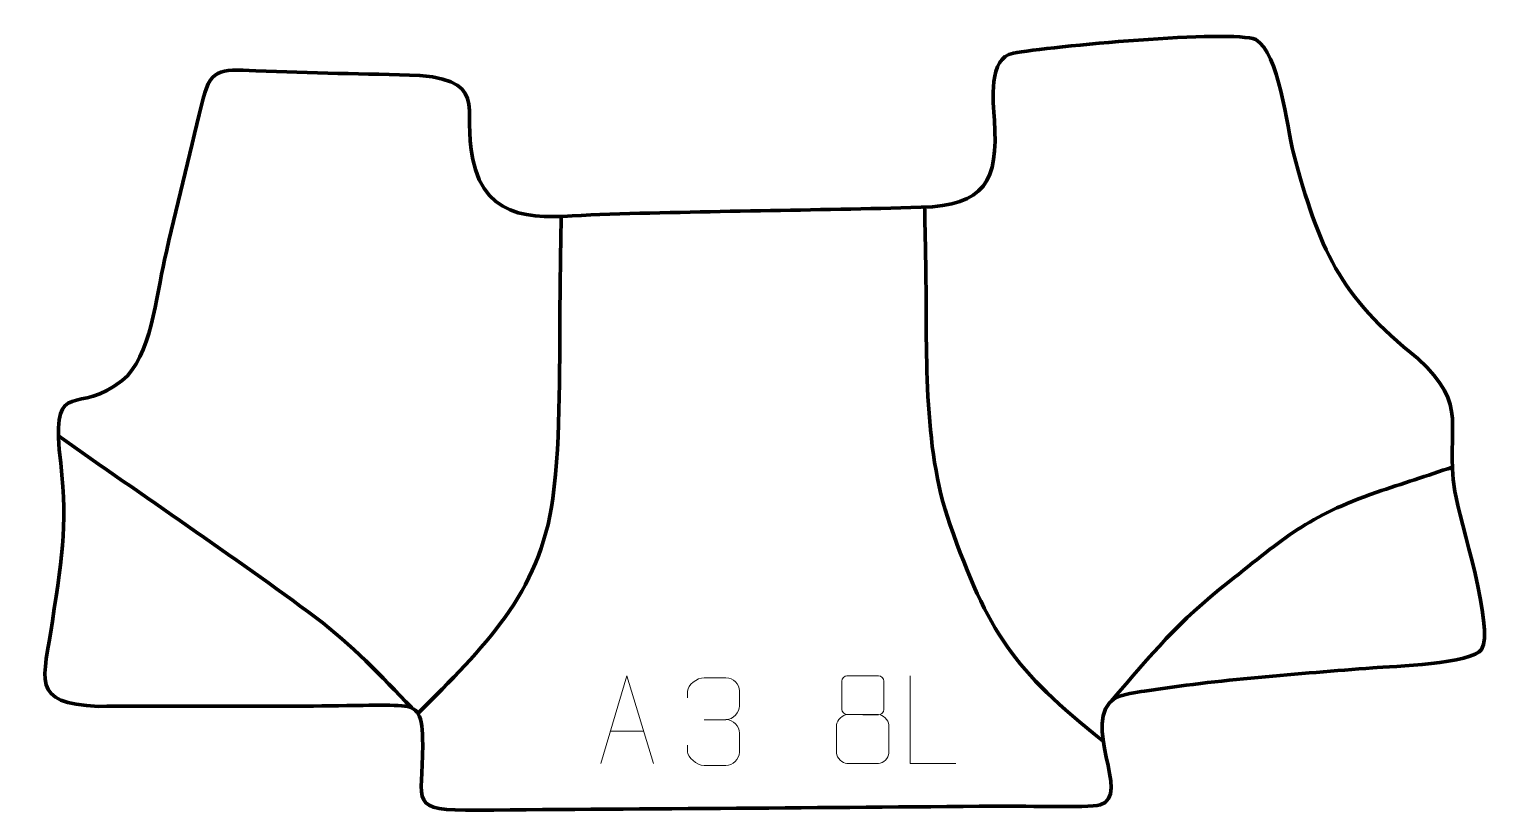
# Model space of a CAD drawing. Header units: millimetres. Extents: x 1043 to 1460, y 221 to 444.
import ezdxf

# ---------------------------------------------------------------- set-up
doc = ezdxf.new("R2010")
doc.units = ezdxf.units.MM
doc.header["$MEASUREMENT"] = 0
doc.layers.add('layer 2', color=7, linetype='Continuous')
doc.layers.add('layer 3', color=7, linetype='Continuous')

msp = doc.modelspace()

# ---------------------------------------------------------------- linework, layer by layer
at = {"layer": 'layer 2', "color": 142, "lineweight": 158}
for points, knots in [([(1348.3441, 241.2323), (1322.8757, 261.4198), (1315.5537, 272.2657), (1304.7101, 302.9411), (1304.7101, 302.9411), (1296.8968, 325.0443), (1298.212, 353.2651), (1297.8718, 376.6085), (1297.8718, 376.6085), (1297.7604, 382.1292), (1297.6486, 387.6498), (1297.5366, 393.1705)], [0, 0, 0, 0, 0.25, 0.25, 0.25, 0.25, 0.5, 0.5, 0.5, 0.5, 1, 1, 1, 1]), ([(1153.3847, 249.1252), (1172.1039, 267.9954), (1188.0081, 282.9537), (1191.7488, 310.308), (1191.7488, 310.308), (1194.148, 327.8521), (1193.5727, 350.4118), (1193.7969, 368.484), (1193.7969, 368.484), (1193.8882, 375.8385), (1194.0041, 383.1888), (1194.1547, 390.5424)], [0, 0, 0, 0, 0.25, 0.25, 0.25, 0.25, 0.5, 0.5, 0.5, 0.5, 1, 1, 1, 1]), ([(1051.0628, 328.0814), (1075.399, 310.9188), (1100.547, 294.1244), (1124.3734, 276.3434), (1124.3734, 276.3434), (1134.6843, 268.6486), (1142.7371, 259.879), (1151.6044, 250.6904)], [0, 0, 0, 0, 0.33333333, 0.33333333, 0.33333333, 0.33333333, 1, 1, 1, 1]), ([(1350.602, 252.5944), (1362.5992, 266.5045), (1369.2793, 274.8602), (1384.0225, 286.5064), (1384.0225, 286.5064), (1399.9033, 299.0514), (1406.4163, 305.2071), (1426.1668, 312.069), (1426.1668, 312.069), (1433.3412, 314.5051), (1440.544, 316.73), (1447.7081, 319.2355)], [0, 0, 0, 0, 0.25, 0.25, 0.25, 0.25, 0.5, 0.5, 0.5, 0.5, 1, 1, 1, 1])]:
    msp.add_open_spline(points, degree=3, knots=knots, dxfattribs=at)
at = {"layer": 'layer 2', "color": 250, "lineweight": 9}
for points, knots in [([(1205.4518, 234.8607), (1205.4518, 234.8607), (1212.8228, 259.8142), (1212.8228, 259.8142), (1212.8228, 259.8142), (1212.8228, 259.8142), (1220.3927, 234.8607), (1220.3927, 234.8607)], [0, 0, 0, 0, 0.33333333, 0.33333333, 0.33333333, 0.33333333, 1, 1, 1, 1]), ([(1230.1144, 253.5826), (1230.1144, 253.5826), (1230.1144, 255.4398), (1230.1144, 255.4398), (1230.1144, 255.4398), (1230.1001, 257.1817), (1232.7646, 259.2998), (1234.8237, 259.2771), (1234.8237, 259.2771), (1236.8878, 259.2771), (1238.9518, 259.2771), (1241.0155, 259.2771), (1241.0155, 259.2771), (1243.21, 259.2859), (1244.8083, 257.4391), (1244.8527, 255.527), (1244.8527, 255.527), (1244.8523, 254.0919), (1244.8523, 252.6568), (1244.8527, 251.2213), (1244.8527, 251.2213), (1244.8041, 249.5678), (1243.2015, 247.3378), (1241.0032, 247.3478), (1241.0032, 247.3478), (1243.2069, 247.3366), (1244.8149, 245.5334), (1244.8689, 243.4739), (1244.8689, 243.4739), (1244.8685, 241.6892), (1244.8685, 239.9045), (1244.8689, 238.1194), (1244.8689, 238.1194), (1244.879, 236.058), (1242.8241, 234.2949), (1241.0032, 234.303), (1241.0032, 234.303), (1238.9379, 234.3033), (1236.8727, 234.3033), (1234.8071, 234.303), (1234.8071, 234.303), (1232.6385, 234.3145), (1230.1075, 236.7147), (1230.0889, 238.1765), (1230.0889, 238.1765), (1230.0889, 238.1765), (1230.0889, 240.0851), (1230.0889, 240.0851)], [0, 0, 0, 0, 0.07692308, 0.07692308, 0.07692308, 0.07692308, 0.15384615, 0.15384615, 0.15384615, 0.15384615, 0.23076923, 0.23076923, 0.23076923, 0.23076923, 0.30769231, 0.30769231, 0.30769231, 0.30769231, 0.38461538, 0.38461538, 0.38461538, 0.38461538, 0.46153846, 0.46153846, 0.46153846, 0.46153846, 0.53846154, 0.53846154, 0.53846154, 0.53846154, 0.61538462, 0.61538462, 0.61538462, 0.61538462, 0.69230769, 0.69230769, 0.69230769, 0.69230769, 0.76923077, 0.76923077, 0.76923077, 0.76923077, 0.84615385, 0.84615385, 0.84615385, 0.84615385, 1, 1, 1, 1]), ([(1273.9689, 258.3483), (1273.9689, 256.1353), (1273.9689, 252.453), (1273.9689, 250.2397), (1273.9689, 250.2397), (1273.9839, 249.7323), (1274.7913, 248.8009), (1275.4914, 248.8021), (1275.4914, 248.8021), (1278.4613, 248.8023), (1281.4315, 248.7174), (1284.4019, 248.7171), (1284.4019, 248.7171), (1285.199, 248.7213), (1285.9197, 249.5116), (1285.9171, 250.2323), (1285.9171, 250.2323), (1285.9168, 252.4483), (1285.9168, 256.133), (1285.9171, 258.3483), (1285.9171, 258.3483), (1285.8986, 259.0591), (1285.2872, 259.8195), (1284.4533, 259.8121), (1284.4533, 259.8121), (1281.4362, 259.8118), (1278.4193, 259.8118), (1275.4027, 259.8121), (1275.4027, 259.8121), (1274.7763, 259.8197), (1273.9522, 259.1087), (1273.9689, 258.3483)], [0, 0, 0, 0, 0.11111111, 0.11111111, 0.11111111, 0.11111111, 0.22222222, 0.22222222, 0.22222222, 0.22222222, 0.33333333, 0.33333333, 0.33333333, 0.33333333, 0.44444444, 0.44444444, 0.44444444, 0.44444444, 0.55555556, 0.55555556, 0.55555556, 0.55555556, 0.66666667, 0.66666667, 0.66666667, 0.66666667, 0.77777778, 0.77777778, 0.77777778, 0.77777778, 1, 1, 1, 1]), ([(1306.3968, 234.8606), (1306.3968, 234.8606), (1293.4477, 234.8606), (1293.4477, 234.8606), (1293.4477, 234.8606), (1293.4477, 234.8606), (1293.4477, 259.8142), (1293.4477, 259.8142)], [0, 0, 0, 0, 0.33333333, 0.33333333, 0.33333333, 0.33333333, 1, 1, 1, 1]), ([(1272.5101, 245.8301), (1272.5101, 242.6593), (1272.5101, 240.9572), (1272.5101, 237.7858), (1272.5101, 237.7858), (1272.5016, 236.5639), (1274.1995, 234.8712), (1275.4521, 234.8627), (1275.4521, 234.8627), (1278.4352, 234.863), (1281.4185, 234.863), (1284.4019, 234.8627), (1284.4019, 234.8627), (1285.7252, 234.8744), (1287.3456, 236.496), (1287.3345, 237.7952), (1287.3345, 237.7952), (1287.3342, 240.9634), (1287.3342, 242.6622), (1287.3345, 245.8301), (1287.3345, 245.8301), (1287.2648, 247.2105), (1285.687, 248.7891), (1284.3816, 248.783), (1284.3816, 248.783), (1281.405, 248.7827), (1278.4284, 248.7827), (1275.4521, 248.783), (1275.4521, 248.783), (1274.3726, 248.7894), (1272.5263, 247.2105), (1272.5101, 245.8301)], [0, 0, 0, 0, 0.11111111, 0.11111111, 0.11111111, 0.11111111, 0.22222222, 0.22222222, 0.22222222, 0.22222222, 0.33333333, 0.33333333, 0.33333333, 0.33333333, 0.44444444, 0.44444444, 0.44444444, 0.44444444, 0.55555556, 0.55555556, 0.55555556, 0.55555556, 0.66666667, 0.66666667, 0.66666667, 0.66666667, 0.77777778, 0.77777778, 0.77777778, 0.77777778, 1, 1, 1, 1])]:
    msp.add_open_spline(points, degree=3, knots=knots, dxfattribs=at)
for points in [[(1234.8241, 247.3374), (1234.8241, 247.3374), (1241.0205, 247.3374), (1241.0205, 247.3374)], [(1208.1744, 244.1101), (1208.1744, 244.1101), (1217.6701, 244.1101), (1217.6701, 244.1101)]]:
    msp.add_open_spline(points, degree=3, dxfattribs=at)
at = {"layer": 'layer 3', "color": 242, "lineweight": 158}
msp.add_open_spline([(1137.8063, 251.4116), (1112.6996, 250.9227), (1087.5986, 251.4229), (1062.4901, 251.1322), (1062.4901, 251.1322), (1042.8, 252.0193), (1046.9304, 258.6102), (1049.3678, 275.3622), (1049.3678, 275.3622), (1052.3489, 295.3489), (1053.9373, 303.6152), (1051.3, 324.1255), (1051.3, 324.1255), (1049.5598, 344.4899), (1056.8676, 333.8946), (1069.2514, 343.8566), (1069.2514, 343.8566), (1077.3437, 350.3664), (1078.9985, 368.1028), (1081.261, 378.1685), (1081.261, 378.1685), (1084.5877, 392.813), (1088.2768, 407.6095), (1091.7756, 422.2484), (1091.7756, 422.2484), (1094.2669, 432.6716), (1096.5037, 432.4924), (1107.2773, 431.9883), (1107.2773, 431.9883), (1122.8814, 431.3007), (1138.3608, 431.162), (1153.9296, 430.6541), (1153.9296, 430.6541), (1174.7963, 428.8881), (1164.8214, 419.5801), (1169.7193, 403.9008), (1169.7193, 403.9008), (1174.9478, 387.1634), (1191.4944, 390.6483), (1205.1074, 391.1021), (1205.1074, 391.1021), (1235.5676, 392.0705), (1266.0434, 392.2715), (1296.5105, 393.134), (1296.5105, 393.134), (1314.6376, 393.6472), (1318.5455, 400.5051), (1317.4065, 417.9378), (1317.4065, 417.9378), (1317.0606, 423.2318), (1315.5769, 435.686), (1322.7955, 437.0139), (1322.7955, 437.0139), (1332.8176, 438.8575), (1384.7265, 443.7906), (1391.75, 440.8772), (1391.75, 440.8772), (1398.3961, 437.1821), (1400.5634, 416.0653), (1402.5268, 408.5295), (1402.5268, 408.5295), (1409.7105, 381.5018), (1415.4757, 367.899), (1437.8312, 350.1645), (1437.8312, 350.1645), (1452.8727, 336.2655), (1445.564, 331.0311), (1448.3735, 312.3184), (1448.3735, 312.3184), (1449.852, 304.1581), (1459.7365, 273.0072), (1456.0129, 267.357), (1456.0129, 267.357), (1453.2933, 263.2302), (1430.7272, 262.5422), (1425.0281, 262.087), (1425.0281, 262.087), (1404.1177, 260.4168), (1380.7058, 258.7186), (1360.1074, 255.4705), (1360.1074, 255.4705), (1357.8339, 255.112), (1353.9366, 254.5309), (1351.8526, 253.5999), (1351.8526, 253.5999), (1341.325, 246.6316), (1356.7797, 225.7055), (1347.4697, 223.097), (1347.4697, 223.097), (1344.2429, 222.1929), (1323.135, 222.8337), (1317.6878, 222.7745), (1317.6878, 222.7745), (1268.5913, 222.2452), (1219.4671, 221.9795), (1170.366, 221.5995), (1170.366, 221.5995), (1150.2618, 221.444), (1154.7359, 223.3804), (1154.7245, 240.141), (1154.7245, 240.141), (1154.7184, 249.1216), (1153.4135, 250.9368), (1148.7713, 251.2982), (1148.7713, 251.2982), (1146.2025, 251.4981), (1142.2004, 251.4971), (1137.8063, 251.4116)], degree=3, knots=[0, 0, 0, 0, 0.03571429, 0.03571429, 0.03571429, 0.03571429, 0.07142857, 0.07142857, 0.07142857, 0.07142857, 0.10714286, 0.10714286, 0.10714286, 0.10714286, 0.14285714, 0.14285714, 0.14285714, 0.14285714, 0.17857143, 0.17857143, 0.17857143, 0.17857143, 0.21428571, 0.21428571, 0.21428571, 0.21428571, 0.25, 0.25, 0.25, 0.25, 0.28571429, 0.28571429, 0.28571429, 0.28571429, 0.32142857, 0.32142857, 0.32142857, 0.32142857, 0.35714286, 0.35714286, 0.35714286, 0.35714286, 0.39285714, 0.39285714, 0.39285714, 0.39285714, 0.42857143, 0.42857143, 0.42857143, 0.42857143, 0.46428571, 0.46428571, 0.46428571, 0.46428571, 0.5, 0.5, 0.5, 0.5, 0.53571429, 0.53571429, 0.53571429, 0.53571429, 0.57142857, 0.57142857, 0.57142857, 0.57142857, 0.60714286, 0.60714286, 0.60714286, 0.60714286, 0.64285714, 0.64285714, 0.64285714, 0.64285714, 0.67857143, 0.67857143, 0.67857143, 0.67857143, 0.71428571, 0.71428571, 0.71428571, 0.71428571, 0.75, 0.75, 0.75, 0.75, 0.78571429, 0.78571429, 0.78571429, 0.78571429, 0.82142857, 0.82142857, 0.82142857, 0.82142857, 0.85714286, 0.85714286, 0.85714286, 0.85714286, 0.89285714, 0.89285714, 0.89285714, 0.89285714, 0.92857143, 0.92857143, 0.92857143, 0.92857143, 1, 1, 1, 1], dxfattribs=at)

doc.saveas('drawing.dxf')
